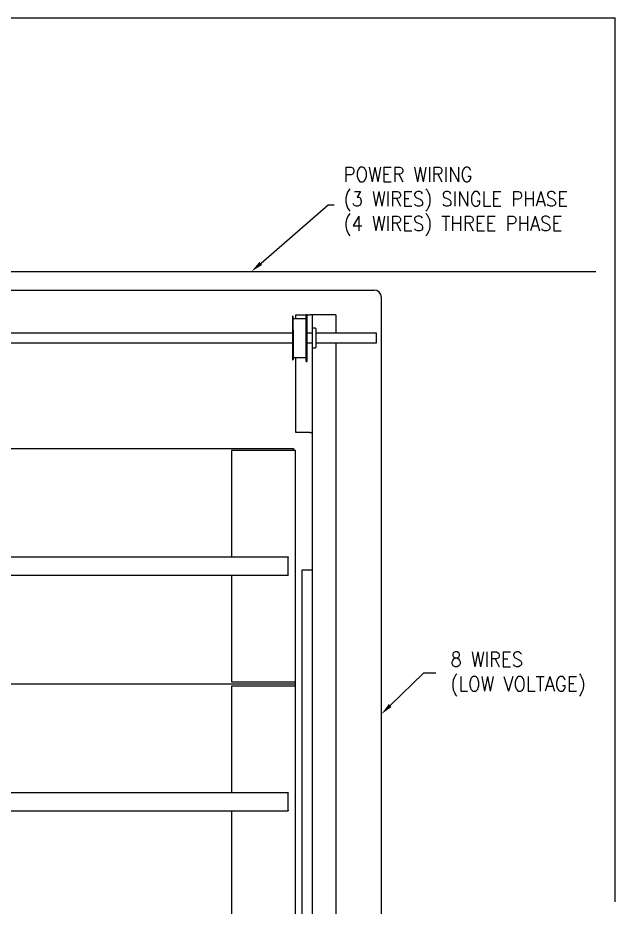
# Model space of a CAD drawing. Extents: x 20 to 307, y 41 to 248.
# Drawn here: x 213.8 to 274.7, y 157.3 to 248 of the extents above; entities that cross this region are included whole.
import ezdxf

# ---------------------------------------------------------------- set-up
doc = ezdxf.new("R2010")
doc.units = 0
doc.header["$LTSCALE"] = 0.5
doc.header["$MEASUREMENT"] = 0
doc.layers.get('0').update_dxf_attribs({"linetype": 'CONTINUOUS'})
doc.layers.add('DIM', color=1, linetype='CONTINUOUS')
doc.layers.add('PEN1', color=4, linetype='CONTINUOUS')
doc.styles.add('ROMANS', font='romans.shx', dxfattribs={"width": 0.9, "height": 0.75})

msp = doc.modelspace()

# ---------------------------------------------------------------- linework, layer by layer
for p, q in [((153.441, 222.095), (272.685, 222.095)), ((153.441, 220.21), (250.089, 220.21)), ((250.839, 146.769), (250.839, 219.46))]:
    msp.add_line(p, q)
msp.add_arc((250.089, 219.46), 0.75, 0, 90)
at = {"layer": 'DIM', "linetype": 'Continuous', "lineweight": 15}
for p, q in [((33.774, 247.951), (274.658, 247.951)), ((274.658, 157.849), (274.658, 247.951)), ((242.104, 217.345), (242.104, 217.693)), ((242.104, 217.693), (243.181, 217.693)), ((243.266, 217.693), (243.544, 217.693)), ((243.704, 217.693), (243.544, 217.693)), ((243.824, 217.693), (243.704, 217.693)), ((243.824, 205.693), (243.824, 217.693)), ((243.923, 217.693), (243.824, 217.693)), ((244.022, 217.693), (243.923, 217.693)), ((246.204, 217.693), (244.022, 217.693)), ((246.204, 217.693), (246.204, 215.816)), ((241.785, 215.816), (181.501, 215.816)), ((243.824, 215.816), (243.259, 215.816)), ((244.111, 216.319), (243.824, 216.319)), ((244.141, 216.288), (244.141, 215.69)), ((250.355, 215.816), (244.141, 215.816)), ((250.355, 214.821), (250.355, 215.816)), ((181.502, 214.821), (241.785, 214.821)), ((243.259, 214.821), (243.824, 214.821)), ((244.141, 215.69), (244.141, 214.348)), ((244.141, 214.821), (250.355, 214.821)), ((246.204, 214.821), (246.204, 83.693)), ((243.824, 214.318), (244.111, 214.318)), ((242.104, 205.693), (242.104, 213.315)), ((243.544, 205.693), (242.104, 205.693)), ((243.544, 205.693), (243.704, 205.693)), ((243.824, 205.693), (243.704, 205.693)), ((243.824, 83.702), (243.824, 205.693)), ((146.824, 204.069), (241.881, 204.069)), ((241.881, 204.069), (241.881, 203.844)), ((235.581, 203.844), (235.581, 193.007)), ((235.745, 203.844), (235.581, 203.844)), ((235.771, 203.844), (235.745, 203.844)), ((241.921, 203.844), (235.771, 203.844)), ((242.081, 203.844), (241.921, 203.844)), ((242.081, 201.406), (242.081, 203.844)), ((242.081, 83.693), (242.081, 203.844)), ((48.324, 193.007), (241.324, 193.007)), ((241.324, 193.007), (241.324, 192.954)), ((241.324, 192.944), (241.324, 192.954)), ((241.324, 192.886), (241.324, 192.944)), ((241.324, 192.497), (241.324, 192.886)), ((241.324, 192.437), (241.324, 192.497)), ((241.324, 192.322), (241.324, 192.437)), ((241.324, 191.817), (241.324, 192.322)), ((241.324, 191.702), (241.324, 191.817)), ((241.324, 191.642), (241.324, 191.702)), ((241.324, 191.252), (241.324, 191.642)), ((241.324, 191.194), (241.324, 191.252)), ((242.767, 83.699), (242.767, 191.69)), ((48.324, 191.132), (241.324, 191.132)), ((235.581, 191.132), (235.581, 180.294)), ((241.324, 191.185), (241.324, 191.194)), ((241.324, 191.185), (241.324, 191.132)), ((47.681, 180.069), (242.081, 180.069)), ((53.845, 180.069), (235.917, 180.069)), ((235.581, 180.294), (242.081, 180.294)), ((235.581, 179.844), (235.581, 169.007)), ((242.081, 179.844), (235.581, 179.844)), ((235.745, 180.294), (235.771, 180.294)), ((235.771, 179.844), (235.745, 179.844)), ((48.324, 169.007), (241.324, 169.007)), ((241.324, 169.007), (241.324, 168.954)), ((241.324, 168.944), (241.324, 168.954)), ((241.324, 168.886), (241.324, 168.944)), ((241.324, 168.497), (241.324, 168.886)), ((241.324, 168.437), (241.324, 168.497)), ((241.324, 168.322), (241.324, 168.437)), ((241.324, 167.817), (241.324, 168.322)), ((241.324, 167.702), (241.324, 167.817)), ((241.324, 167.642), (241.324, 167.702)), ((48.324, 167.132), (241.324, 167.132)), ((235.581, 167.132), (235.581, 156.294)), ((241.324, 167.252), (241.324, 167.642)), ((241.324, 167.194), (241.324, 167.252)), ((241.324, 167.185), (241.324, 167.194)), ((241.324, 167.185), (241.324, 167.132))]:
    msp.add_line(p, q, dxfattribs=at)
at = {"layer": 'DIM'}
for p, q in [((238.07, 222.505), (245.402, 228.884)), ((245.402, 228.884), (246.026, 228.884)), ((242.767, 191.69), (243.824, 191.69)), ((251.732, 177.865), (255.144, 181.192)), ((255.144, 181.192), (256.392, 181.192))]:
    msp.add_line(p, q, dxfattribs=at)
at = {"layer": 'DIM', "linetype": 'Continuous', "lineweight": 15}
for centre, start, end in [((244.111, 216.289), 0, 90), ((244.111, 214.348), 270, 0)]:
    msp.add_arc(centre, 0.03, start, end, dxfattribs=at)
at = {"layer": 'DIM'}
for points in [[(238.677, 222.758), (238.404, 223.071), (237.599, 222.095)], [(251.877, 177.716), (251.587, 178.014), (250.839, 176.994)]]:
    msp.add_solid(points, dxfattribs=at)
at = {"layer": 'PEN1', "linetype": 'Continuous', "lineweight": 15}
for p, q in [((241.816, 217.557), (241.834, 217.557)), ((243.179, 217.713), (243.259, 217.713)), ((243.179, 212.924), (243.179, 217.713)), ((243.259, 212.924), (243.259, 217.712)), ((241.865, 216.165), (241.865, 217.526)), ((241.865, 216.165), (241.865, 213.111)), ((241.834, 213.08), (241.816, 213.08)), ((243.179, 212.924), (243.259, 212.924))]:
    msp.add_line(p, q, dxfattribs=at)
at = {"layer": 'PEN1'}
for p, q in [((241.785, 217.526), (241.785, 213.111)), ((241.865, 217.322), (243.179, 217.322)), ((241.865, 213.315), (243.179, 213.315))]:
    msp.add_line(p, q, dxfattribs=at)
at = {"layer": 'PEN1', "linetype": 'Continuous', "lineweight": 15}
for centre, start, end in [((241.816, 217.526), 90, 180), ((241.834, 217.526), 0, 90), ((241.816, 213.111), 180, 270), ((241.834, 213.111), 270, 0)]:
    msp.add_arc(centre, 0.031, start, end, dxfattribs=at)

# ---------------------------------------------------------------- texts
at = {"layer": 'DIM', "char_height": 1.5, "attachment_point": 1, "style": 'ROMANS'}
for s, insert in [('POWER WIRING\\P(3 WIRES) SINGLE PHASE\\P(4 WIRES) THREE PHASE', (246.989, 232.738)), ('8 WIRES\\P(LOW VOLTAGE)', (257.874, 183.322))]:
    msp.add_mtext(s, dxfattribs=dict(at, insert=insert))

doc.saveas('drawing.dxf')
